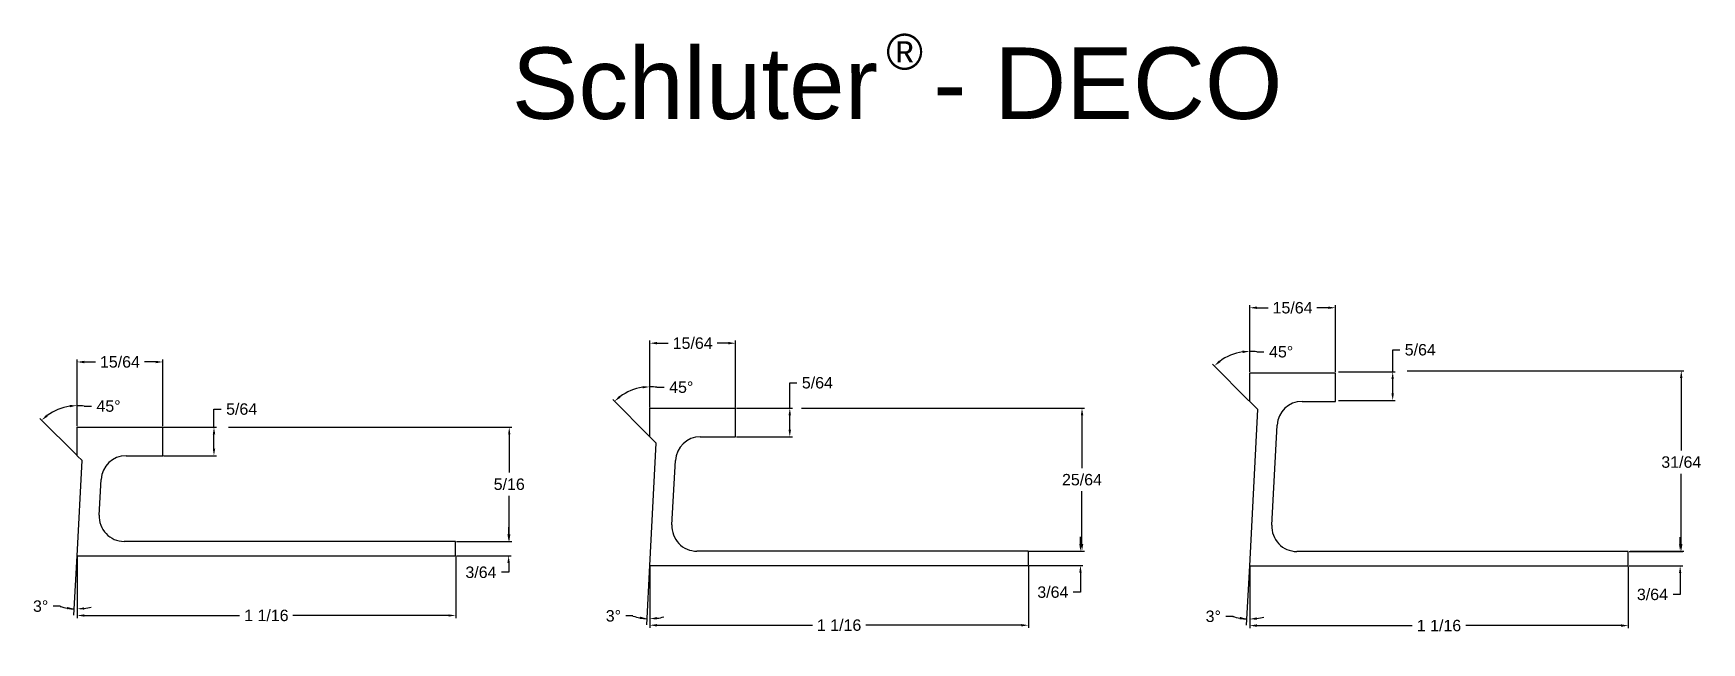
# Model space of a CAD drawing. Header units: millimetres. Extents: x 181 to 298, y 61 to 103.
import ezdxf

# ---------------------------------------------------------------- set-up
doc = ezdxf.new("R2010")
doc.units = ezdxf.units.MM
doc.linetypes.add('VONLAYER', pattern=[0])
for name, color, linetype in [('Bem', 3, 'Continuous'), ('Profil', 7, 'Continuous'), ('TEXT', 7, 'Continuous'), ('var4', 7, 'Continuous')]:
    doc.layers.add(name, color=color, linetype=linetype)
doc.styles.add('ARIAL', font='ARIAL.TTF')
doc.styles.add('STYLE1', font='ARIAL.TTF')
doc.dimstyles.get("Standard").update_dxf_attribs({"dimtxt": 0.18, "dimasz": 0.18, "dimexe": 0.18, "dimexo": 0.0625, "dimgap": 0.09, "dimtad": 0, "dimtih": 1, "dimtoh": 1, "dimdec": 4, "dimzin": 0, "dimdsep": 46, "dimtxsty": 'Standard', "dimcen": 0.09, "dimadec": 0, "dimazin": 0, "dimtfac": 1, "dimtdec": 4, "dimtofl": 0, "dimtmove": 0, "dimatfit": 3, "dimfxl": 1, "dimtolj": 1, "dimtzin": 0, "dimarcsym": 0})

# ---------------------------------------------------------------- blocks, each defined once
blk = doc.blocks.new('*D27')
at = {"layer": 'Bem', "color": 0, "lineweight": -2}
for p, q in [((224.12, 77.02), (224.12, 81.69)), ((224.62, 81.51), (225.41, 81.51)), ((229.62, 81.51), (228.83, 81.51)), ((230.12, 77.02), (230.12, 81.69))]:
    blk.add_line(p, q, dxfattribs=at)
at = {"layer": 'Bem', "color": 0}
for points in [[(224.62, 81.6), (224.62, 81.43), (224.12, 81.51)], [(229.62, 81.6), (229.62, 81.43), (230.12, 81.51)]]:
    blk.add_solid(points, dxfattribs=at)
at = {"layer": 'Defpoints', "color": 0}
for p in [(230.12, 81.51), (224.12, 76.96), (230.12, 76.96)]:
    blk.add_point(p, dxfattribs=at)
at = {"layer": 'Bem', "color": 7, "insert": (227.12, 81.51), "char_height": 0.8, "attachment_point": 5, "style": 'STYLE1'}
blk.add_mtext('\\A1;15/64', dxfattribs=at)
blk = doc.blocks.new('*D28')
at = {"layer": 'Bem', "color": 0, "lineweight": -2}
for p, q in [((233.92, 76.96), (233.92, 78.74)), ((233.92, 78.74), (234.42, 78.74)), ((230.18, 76.96), (234.1, 76.96)), ((233.92, 75.46), (233.92, 76.46)), ((230.18, 74.96), (234.1, 74.96))]:
    blk.add_line(p, q, dxfattribs=at)
at = {"layer": 'Bem', "color": 0}
for points in [[(233.83, 76.46), (234, 76.46), (233.92, 76.96)], [(233.83, 75.46), (234, 75.46), (233.92, 74.96)]]:
    blk.add_solid(points, dxfattribs=at)
at = {"layer": 'Defpoints', "color": 0}
for p in [(230.12, 76.96), (233.92, 76.96), (230.12, 74.96)]:
    blk.add_point(p, dxfattribs=at)
at = {"layer": 'Bem', "color": 7, "insert": (235.85, 78.74), "char_height": 0.8, "attachment_point": 5, "style": 'STYLE1'}
blk.add_mtext('\\A1;5/64', dxfattribs=at)
blk = doc.blocks.new('*D26')
at = {"layer": 'Bem', "color": 0, "lineweight": -2}
for p, q in [((234.73, 76.96), (254.55, 76.96)), ((254.37, 76.46), (254.37, 72.77)), ((254.37, 67.46), (254.37, 71.15)), ((250.68, 66.96), (254.55, 66.96))]:
    blk.add_line(p, q, dxfattribs=at)
at = {"layer": 'Bem', "color": 0}
for points in [[(254.29, 76.46), (254.46, 76.46), (254.37, 76.96)], [(254.29, 67.46), (254.46, 67.46), (254.37, 66.96)]]:
    blk.add_solid(points, dxfattribs=at)
at = {"layer": 'Defpoints', "color": 0}
for p in [(234.66, 76.96), (254.37, 76.96), (250.62, 66.96)]:
    blk.add_point(p, dxfattribs=at)
at = {"layer": 'Bem', "color": 7, "insert": (254.37, 71.96), "char_height": 0.8, "attachment_point": 5, "style": 'STYLE1'}
blk.add_mtext('\\A1;25/64', dxfattribs=at)
blk = doc.blocks.new('*D24')
at = {"layer": 'Bem', "color": 0, "lineweight": -2}
for p, q in [((224.12, 65.9), (224.12, 61.6)), ((250.62, 65.9), (250.62, 61.6)), ((224.62, 61.78), (235.5, 61.78)), ((250.12, 61.78), (239.24, 61.78))]:
    blk.add_line(p, q, dxfattribs=at)
at = {"layer": 'Bem', "color": 0}
for points in [[(224.62, 61.86), (224.62, 61.69), (224.12, 61.78)], [(250.12, 61.86), (250.12, 61.69), (250.62, 61.78)]]:
    blk.add_solid(points, dxfattribs=at)
at = {"layer": 'Defpoints', "color": 0}
for p in [(224.12, 65.96), (250.62, 65.96), (250.62, 61.78)]:
    blk.add_point(p, dxfattribs=at)
at = {"layer": 'Bem', "color": 7, "insert": (237.37, 61.78), "char_height": 0.8, "attachment_point": 5, "style": 'STYLE1'}
blk.add_mtext('\\A1;1 1/16', dxfattribs=at)
blk = doc.blocks.new('*D0')
at = {"layer": 'Bem', "color": 0, "lineweight": -2}
for p, q in [((224.12, 77.02), (224.12, 78.64)), ((224.62, 78.43), (225.12, 78.43)), ((224.08, 75.01), (221.52, 77.57))]:
    blk.add_line(p, q, dxfattribs=at)
for start, end in [(98.184, 126.816), (81.816, 90)]:
    blk.add_arc((224.12, 74.96), 3.5, start, end, dxfattribs=at)
at = {"layer": 'Bem', "color": 0}
for points in [[(223.62, 78.51), (223.63, 78.35), (224.12, 78.46)], [(222.07, 77.7), (221.97, 77.83), (221.64, 77.44)]]:
    blk.add_solid(points, dxfattribs=at)
at = {"layer": 'Defpoints', "color": 0}
for p in [(222.37, 77.99), (224.12, 76.96), (224.12, 74.96), (224.12, 74.96), (224.57, 74.51)]:
    blk.add_point(p, dxfattribs=at)
at = {"layer": 'Bem', "color": 7, "insert": (226.32, 78.43), "char_height": 0.8, "attachment_point": 5, "style": 'STYLE1'}
blk.add_mtext('\\A1;45°', dxfattribs=at)
blk = doc.blocks.new('*D1')
at = {"layer": 'Bem', "color": 0, "lineweight": -2}
for p, q in [((222.94, 62.43), (222.44, 62.43)), ((224.12, 62.9), (224.12, 62.05))]:
    blk.add_line(p, q, dxfattribs=at)
for start, end in [(251.5778, 267), (251.6128, 259.3064), (277.6936, 285.3872)]:
    blk.add_arc((224.12, 65.96), 3.73, start, end, dxfattribs=at)
at = {"layer": 'Bem', "color": 0}
for points in [[(223.44, 62.38), (223.42, 62.22), (223.92, 62.24)], [(224.62, 62.18), (224.61, 62.35), (224.12, 62.23)]]:
    blk.add_solid(points, dxfattribs=at)
at = {"layer": 'Defpoints', "color": 0}
for p in [(224.12, 65.96), (224.12, 65.96), (224.05, 62.23), (224.12, 62.97), (223.9, 61.8)]:
    blk.add_point(p, dxfattribs=at)
at = {"layer": 'Bem', "color": 7, "insert": (221.57, 62.43), "char_height": 0.8, "attachment_point": 5, "style": 'STYLE1'}
blk.add_mtext('\\A1;3°', dxfattribs=at)
blk = doc.blocks.new('*D29')
at = {"layer": 'Bem', "color": 0, "lineweight": -2}
for p, q in [((254.26, 67.46), (254.26, 67.96)), ((250.68, 66.96), (254.44, 66.96)), ((250.68, 65.96), (254.44, 65.96)), ((254.26, 65.46), (254.26, 64.09)), ((254.26, 64.09), (253.76, 64.09))]:
    blk.add_line(p, q, dxfattribs=at)
at = {"layer": 'Bem', "color": 0}
for points in [[(254.18, 67.46), (254.35, 67.46), (254.26, 66.96)], [(254.18, 65.46), (254.35, 65.46), (254.26, 65.96)]]:
    blk.add_solid(points, dxfattribs=at)
at = {"layer": 'Defpoints', "color": 0}
for p in [(250.62, 66.96), (250.62, 65.96), (254.26, 65.96)]:
    blk.add_point(p, dxfattribs=at)
at = {"layer": 'Bem', "color": 7, "insert": (252.33, 64.09), "char_height": 0.8, "attachment_point": 5, "style": 'STYLE1'}
blk.add_mtext('\\A1;3/64', dxfattribs=at)
blk = doc.blocks.new('*D31')
at = {"layer": 'Bem', "color": 0, "lineweight": -2}
for p, q in [((266.11, 79.5), (266.11, 84.17)), ((272.11, 79.5), (272.11, 84.17)), ((266.61, 83.99), (267.4, 83.99)), ((271.61, 83.99), (270.82, 83.99))]:
    blk.add_line(p, q, dxfattribs=at)
at = {"layer": 'Bem', "color": 0}
for points in [[(266.61, 84.08), (266.61, 83.91), (266.11, 83.99)], [(271.61, 84.08), (271.61, 83.91), (272.11, 83.99)]]:
    blk.add_solid(points, dxfattribs=at)
at = {"layer": 'Defpoints', "color": 0}
for p in [(272.11, 83.99), (266.11, 79.44), (272.11, 79.44)]:
    blk.add_point(p, dxfattribs=at)
at = {"layer": 'Bem', "color": 7, "insert": (269.11, 83.99), "char_height": 0.8, "attachment_point": 5, "style": 'STYLE1'}
blk.add_mtext('\\A1;15/64', dxfattribs=at)
blk = doc.blocks.new('*D30')
at = {"layer": 'Bem', "color": 0, "lineweight": -2}
for p, q in [((277.12, 79.58), (296.5, 79.58)), ((296.32, 79.08), (296.32, 74)), ((296.32, 67.47), (296.32, 72.38)), ((292.74, 66.97), (296.5, 66.97))]:
    blk.add_line(p, q, dxfattribs=at)
at = {"layer": 'Bem', "color": 0}
for points in [[(296.23, 79.08), (296.4, 79.08), (296.32, 79.58)], [(296.23, 67.47), (296.4, 67.47), (296.32, 66.97)]]:
    blk.add_solid(points, dxfattribs=at)
at = {"layer": 'Defpoints', "color": 0}
for p in [(277.06, 79.58), (296.32, 79.58), (292.68, 66.97)]:
    blk.add_point(p, dxfattribs=at)
at = {"layer": 'Bem', "color": 7, "insert": (296.32, 73.19), "char_height": 0.8, "attachment_point": 5, "style": 'STYLE1'}
blk.add_mtext('\\A1;31/64', dxfattribs=at)
blk = doc.blocks.new('*D25')
at = {"layer": 'Bem', "color": 0, "lineweight": -2}
for p, q in [((266.11, 65.88), (266.11, 61.57)), ((292.61, 65.88), (292.61, 61.57)), ((266.61, 61.75), (277.49, 61.75)), ((292.11, 61.75), (281.23, 61.75))]:
    blk.add_line(p, q, dxfattribs=at)
at = {"layer": 'Bem', "color": 0}
for points in [[(266.61, 61.84), (266.61, 61.67), (266.11, 61.75)], [(292.11, 61.84), (292.11, 61.67), (292.61, 61.75)]]:
    blk.add_solid(points, dxfattribs=at)
at = {"layer": 'Defpoints', "color": 0}
for p in [(266.11, 65.94), (292.61, 65.94), (292.61, 61.75)]:
    blk.add_point(p, dxfattribs=at)
at = {"layer": 'Bem', "color": 7, "insert": (279.36, 61.75), "char_height": 0.8, "attachment_point": 5, "style": 'STYLE1'}
blk.add_mtext('\\A1;1 1/16', dxfattribs=at)
blk = doc.blocks.new('*D4')
at = {"layer": 'Bem', "color": 0, "lineweight": -2}
for p, q in [((266.11, 79.5), (266.11, 81.12)), ((266.61, 80.91), (267.11, 80.91)), ((266.06, 77.48), (263.5, 80.04))]:
    blk.add_line(p, q, dxfattribs=at)
for start, end in [(98.184, 126.816), (81.816, 90)]:
    blk.add_arc((266.11, 77.44), 3.5, start, end, dxfattribs=at)
at = {"layer": 'Bem', "color": 0}
for points in [[(265.6, 80.99), (265.62, 80.82), (266.11, 80.94)], [(264.06, 80.18), (263.96, 80.31), (263.63, 79.92)]]:
    blk.add_solid(points, dxfattribs=at)
at = {"layer": 'Defpoints', "color": 0}
for p in [(264.36, 80.47), (266.11, 79.44), (266.11, 77.44), (266.11, 77.44), (266.68, 76.87)]:
    blk.add_point(p, dxfattribs=at)
at = {"layer": 'Bem', "color": 7, "insert": (268.31, 80.91), "char_height": 0.8, "attachment_point": 5, "style": 'STYLE1'}
blk.add_mtext('\\A1;45°', dxfattribs=at)
blk = doc.blocks.new('*D5')
at = {"layer": 'Bem', "color": 0, "lineweight": -2}
for p, q in [((264.93, 62.4), (264.43, 62.4)), ((266.11, 62.88), (266.11, 62.03))]:
    blk.add_line(p, q, dxfattribs=at)
for start, end in [(251.5778, 267), (251.6128, 259.3064), (277.6936, 285.3872)]:
    blk.add_arc((266.11, 65.94), 3.73, start, end, dxfattribs=at)
at = {"layer": 'Bem', "color": 0}
for points in [[(265.43, 62.36), (265.41, 62.19), (265.91, 62.22)], [(266.61, 62.16), (266.6, 62.33), (266.11, 62.21)]]:
    blk.add_solid(points, dxfattribs=at)
at = {"layer": 'Defpoints', "color": 0}
for p in [(266.11, 65.94), (266.11, 65.94), (266.04, 62.21), (266.11, 62.94), (265.89, 61.78)]:
    blk.add_point(p, dxfattribs=at)
at = {"layer": 'Bem', "color": 7, "insert": (263.56, 62.4), "char_height": 0.8, "attachment_point": 5, "style": 'STYLE1'}
blk.add_mtext('\\A1;3°', dxfattribs=at)
blk = doc.blocks.new('*D33')
at = {"layer": 'Bem', "color": 0, "lineweight": -2}
for p, q in [((296.24, 67.44), (296.24, 67.94)), ((292.67, 66.94), (296.42, 66.94)), ((292.67, 65.94), (296.42, 65.94)), ((296.24, 65.44), (296.24, 63.93)), ((296.24, 63.93), (295.74, 63.93))]:
    blk.add_line(p, q, dxfattribs=at)
at = {"layer": 'Bem', "color": 0}
for points in [[(296.16, 67.44), (296.32, 67.44), (296.24, 66.94)], [(296.16, 65.44), (296.32, 65.44), (296.24, 65.94)]]:
    blk.add_solid(points, dxfattribs=at)
at = {"layer": 'Defpoints', "color": 0}
for p in [(292.61, 66.94), (292.61, 65.94), (296.24, 65.94)]:
    blk.add_point(p, dxfattribs=at)
at = {"layer": 'Bem', "color": 7, "insert": (294.3, 63.93), "char_height": 0.8, "attachment_point": 5, "style": 'STYLE1'}
blk.add_mtext('\\A1;3/64', dxfattribs=at)
blk = doc.blocks.new('*D17')
at = {"layer": 'Bem', "color": 0, "lineweight": -2}
for p, q in [((184.03, 75.7), (184.03, 80.38)), ((184.53, 80.2), (185.32, 80.2)), ((189.53, 80.2), (188.74, 80.2)), ((190.03, 75.7), (190.03, 80.38))]:
    blk.add_line(p, q, dxfattribs=at)
at = {"layer": 'Bem', "color": 0}
for points in [[(184.53, 80.28), (184.53, 80.11), (184.03, 80.2)], [(189.53, 80.28), (189.53, 80.11), (190.03, 80.2)]]:
    blk.add_solid(points, dxfattribs=at)
at = {"layer": 'Defpoints', "color": 0}
for p in [(190.03, 80.2), (184.03, 75.64), (190.03, 75.64)]:
    blk.add_point(p, dxfattribs=at)
at = {"layer": 'Bem', "color": 7, "insert": (187.03, 80.2), "char_height": 0.8, "attachment_point": 5, "style": 'STYLE1'}
blk.add_mtext('\\A1;15/64', dxfattribs=at)
blk = doc.blocks.new('*D23')
at = {"layer": 'Bem', "color": 0, "lineweight": -2}
for p, q in [((193.61, 75.64), (193.61, 76.9)), ((193.61, 76.9), (194.11, 76.9)), ((190.09, 75.64), (193.79, 75.64)), ((193.61, 74.14), (193.61, 75.14)), ((190.09, 73.64), (193.79, 73.64))]:
    blk.add_line(p, q, dxfattribs=at)
at = {"layer": 'Bem', "color": 0}
for points in [[(193.53, 75.14), (193.7, 75.14), (193.61, 75.64)], [(193.53, 74.14), (193.7, 74.14), (193.61, 73.64)]]:
    blk.add_solid(points, dxfattribs=at)
at = {"layer": 'Defpoints', "color": 0}
for p in [(190.03, 75.64), (193.61, 75.64), (190.03, 73.64)]:
    blk.add_point(p, dxfattribs=at)
at = {"layer": 'Bem', "color": 7, "insert": (195.55, 76.9), "char_height": 0.8, "attachment_point": 5, "style": 'STYLE1'}
blk.add_mtext('\\A1;5/64', dxfattribs=at)
blk = doc.blocks.new('*D22')
at = {"layer": 'Bem', "color": 0, "lineweight": -2}
for p, q in [((194.63, 75.64), (214.46, 75.64)), ((214.28, 75.14), (214.28, 72.46)), ((214.28, 68.14), (214.28, 70.83)), ((210.59, 67.64), (214.46, 67.64))]:
    blk.add_line(p, q, dxfattribs=at)
at = {"layer": 'Bem', "color": 0}
for points in [[(214.2, 75.14), (214.36, 75.14), (214.28, 75.64)], [(214.2, 68.14), (214.36, 68.14), (214.28, 67.64)]]:
    blk.add_solid(points, dxfattribs=at)
at = {"layer": 'Defpoints', "color": 0}
for p in [(194.57, 75.64), (214.28, 75.64), (210.53, 67.64)]:
    blk.add_point(p, dxfattribs=at)
at = {"layer": 'Bem', "color": 7, "insert": (214.28, 71.64), "char_height": 0.8, "attachment_point": 5, "style": 'STYLE1'}
blk.add_mtext('\\A1;5/16', dxfattribs=at)
blk = doc.blocks.new('*D20')
at = {"layer": 'Bem', "color": 0, "lineweight": -2}
for p, q in [((184.03, 66.58), (184.03, 62.28)), ((210.53, 66.58), (210.53, 62.28)), ((184.53, 62.46), (195.41, 62.46)), ((210.03, 62.46), (199.14, 62.46))]:
    blk.add_line(p, q, dxfattribs=at)
at = {"layer": 'Bem', "color": 0}
for points in [[(184.53, 62.54), (184.53, 62.38), (184.03, 62.46)], [(210.03, 62.54), (210.03, 62.38), (210.53, 62.46)]]:
    blk.add_solid(points, dxfattribs=at)
at = {"layer": 'Defpoints', "color": 0}
for p in [(184.03, 66.64), (210.53, 66.64), (210.53, 62.46)]:
    blk.add_point(p, dxfattribs=at)
at = {"layer": 'Bem', "color": 7, "insert": (197.28, 62.46), "char_height": 0.8, "attachment_point": 5, "style": 'STYLE1'}
blk.add_mtext('\\A1;1 1/16', dxfattribs=at)
blk = doc.blocks.new('*D18')
at = {"layer": 'Bem', "color": 0, "lineweight": -2}
for p, q in [((184.03, 75.7), (184.03, 77.33)), ((184.53, 77.11), (185.03, 77.11)), ((183.98, 73.69), (181.42, 76.25))]:
    blk.add_line(p, q, dxfattribs=at)
for start, end in [(98.184, 126.816), (81.816, 90)]:
    blk.add_arc((184.03, 73.64), 3.5, start, end, dxfattribs=at)
at = {"layer": 'Bem', "color": 0}
for points in [[(183.52, 77.19), (183.53, 77.03), (184.03, 77.15)], [(181.98, 76.38), (181.87, 76.51), (181.55, 76.12)]]:
    blk.add_solid(points, dxfattribs=at)
at = {"layer": 'Defpoints', "color": 0}
for p in [(182.27, 76.68), (184.03, 75.64), (184.03, 73.64), (184.03, 73.64), (184.37, 73.29)]:
    blk.add_point(p, dxfattribs=at)
at = {"layer": 'Bem', "color": 7, "insert": (186.23, 77.11), "char_height": 0.8, "attachment_point": 5, "style": 'STYLE1'}
blk.add_mtext('\\A1;45°', dxfattribs=at)
blk = doc.blocks.new('*D19')
at = {"layer": 'Bem', "color": 0, "lineweight": -2}
for p, q in [((182.85, 63.11), (182.35, 63.11)), ((184.03, 63.59), (184.03, 62.74))]:
    blk.add_line(p, q, dxfattribs=at)
for start, end in [(251.5778, 267), (251.6128, 259.3064), (277.6936, 285.3872)]:
    blk.add_arc((184.03, 66.64), 3.73, start, end, dxfattribs=at)
at = {"layer": 'Bem', "color": 0}
for points in [[(183.34, 63.06), (183.32, 62.9), (183.83, 62.92)], [(184.53, 62.87), (184.52, 63.03), (184.03, 62.92)]]:
    blk.add_solid(points, dxfattribs=at)
at = {"layer": 'Defpoints', "color": 0}
for p in [(184.03, 66.64), (184.03, 66.64), (184.03, 63.65), (183.81, 62.48), (183.96, 62.92)]:
    blk.add_point(p, dxfattribs=at)
at = {"layer": 'Bem', "color": 7, "insert": (181.48, 63.11), "char_height": 0.8, "attachment_point": 5, "style": 'STYLE1'}
blk.add_mtext('\\A1;3°', dxfattribs=at)
blk = doc.blocks.new('*D21')
at = {"layer": 'Bem', "color": 0, "lineweight": -2}
for p, q in [((214.24, 68.14), (214.24, 68.64)), ((210.59, 67.64), (214.42, 67.64)), ((210.59, 66.64), (214.42, 66.64)), ((214.24, 65.48), (213.74, 65.48)), ((214.24, 66.14), (214.24, 65.48))]:
    blk.add_line(p, q, dxfattribs=at)
at = {"layer": 'Bem', "color": 0}
for points in [[(214.15, 68.14), (214.32, 68.14), (214.24, 67.64)], [(214.15, 66.14), (214.32, 66.14), (214.24, 66.64)]]:
    blk.add_solid(points, dxfattribs=at)
at = {"layer": 'Defpoints', "color": 0}
for p in [(210.53, 67.64), (210.53, 66.64), (214.24, 66.64)]:
    blk.add_point(p, dxfattribs=at)
at = {"layer": 'Bem', "color": 7, "insert": (212.3, 65.48), "char_height": 0.8, "attachment_point": 5, "style": 'STYLE1'}
blk.add_mtext('\\A1;3/64', dxfattribs=at)
blk = doc.blocks.new('*D32')
at = {"layer": 'Bem', "color": 0, "lineweight": -2}
for p, q in [((276.12, 79.5), (276.12, 81.05)), ((276.12, 81.05), (276.62, 81.05)), ((272.32, 79.5), (276.3, 79.5)), ((276.12, 78), (276.12, 79)), ((272.32, 77.5), (276.3, 77.5))]:
    blk.add_line(p, q, dxfattribs=at)
at = {"layer": 'Bem', "color": 0}
for points in [[(276.03, 79), (276.2, 79), (276.12, 79.5)], [(276.03, 78), (276.2, 78), (276.12, 77.5)]]:
    blk.add_solid(points, dxfattribs=at)
at = {"layer": 'Defpoints', "color": 0}
for p in [(272.25, 79.5), (276.12, 79.5), (272.25, 77.5)]:
    blk.add_point(p, dxfattribs=at)
at = {"layer": 'Bem', "color": 7, "insert": (278.05, 81.05), "char_height": 0.8, "attachment_point": 5, "style": 'STYLE1'}
blk.add_mtext('\\A1;5/64', dxfattribs=at)

msp = doc.modelspace()

# ---------------------------------------------------------------- linework, layer by layer
at = {"layer": 'Bem'}
for p, q in [((183.8082, 62.47915), (184.02639, 66.64238)), ((184.02639, 66.64238), (184.02639, 63.64869)), ((223.90162, 61.79758), (224.1198, 65.96081)), ((224.1198, 65.96081), (224.1198, 62.96712)), ((265.89091, 61.77518), (266.10909, 65.93841)), ((266.10909, 65.93841), (266.10909, 62.94472))]:
    msp.add_line(p, q, dxfattribs=at)
at = {"layer": 'Profil'}
for p, q in [((266.10909, 79.43841), (272.10909, 79.43841)), ((266.10909, 77.43841), (266.10909, 79.43841)), ((272.10909, 77.43841), (272.10909, 79.43841)), ((266.10909, 77.43841), (266.68177, 76.86573)), ((269.77439, 77.43841), (272.10909, 77.43841)), ((224.1198, 76.96081), (230.1198, 76.96081)), ((224.1198, 74.96081), (224.1198, 76.96081)), ((230.1198, 74.96081), (230.1198, 76.96081)), ((266.10909, 65.93841), (266.68177, 76.86573)), ((184.02639, 75.64238), (190.02639, 75.64238)), ((184.02639, 73.64238), (184.02639, 75.64238)), ((190.02639, 73.64238), (190.02639, 75.64238)), ((224.1198, 74.96081), (224.56799, 74.51263)), ((227.65408, 74.96081), (230.1198, 74.96081)), ((267.65994, 68.78), (268.02679, 75.78)), ((184.02639, 73.64238), (184.37498, 73.2938)), ((187.45585, 73.64238), (190.02639, 73.64238)), ((224.1198, 65.96081), (224.56799, 74.51263)), ((184.02639, 66.64238), (184.37498, 73.2938)), ((225.67065, 68.8024), (225.90648, 73.3024)), ((185.57723, 69.48397), (185.70825, 71.98397)), ((184.02639, 66.64238), (210.52639, 66.64238)), ((210.52639, 67.64238), (187.32483, 67.64238)), ((210.52639, 66.64238), (210.52639, 67.64238)), ((250.6198, 66.96081), (227.41825, 66.96081)), ((250.6198, 65.96081), (250.6198, 66.96081)), ((292.60909, 66.93841), (269.40754, 66.93841)), ((292.60909, 65.93841), (292.60909, 66.93841)), ((224.1198, 65.96081), (250.6198, 65.96081)), ((266.10909, 65.93841), (292.60909, 65.93841))]:
    msp.add_line(p, q, dxfattribs=at)
for centre, start, end in [((269.77439, 75.68841), 90, 177), ((227.65408, 73.21081), 90, 177), ((187.45585, 71.89238), 90, 177), ((187.32483, 69.39238), 177, 270), ((227.41825, 68.71081), 177, 270), ((269.40754, 68.68841), 177, 270)]:
    msp.add_arc(centre, 1.75, start, end, dxfattribs=at)

# ---------------------------------------------------------------- texts
at = {"layer": 'TEXT', "color": 7, "linetype": 'Continuous', "style": 'STYLE1'}
msp.add_text('®', height=2.5, dxfattribs=at).set_placement((240.66822, 100.65291))
at = {"layer": 'var4', "linetype": 'VONLAYER', "style": 'ARIAL'}
msp.add_text('Schluter  - DECO', height=5, dxfattribs=at).set_placement((214.45984, 97.20338))

# ---------------------------------------------------------------- dimensions: what is measured, and where the dimension line sits
at = {"layer": 'Bem'}
for base, p1, p2, text, picture, middle in [((272.10909, 83.99227), (266.10909, 79.43841), (272.10909, 79.43841), '15/64', '*D31', (269.10909, 83.99227)), ((230.1198, 81.51467), (224.1198, 76.96081), (230.1198, 76.96081), '15/64', '*D27', (227.1198, 81.51467)), ((190.02639, 80.19624), (184.02639, 75.64238), (190.02639, 75.64238), '15/64', '*D17', (187.02639, 80.19624)), ((210.52639, 62.45841), (184.02639, 66.64238), (210.52639, 66.64238), '1 1/16', '*D20', (197.27639, 62.45841)), ((250.6198, 61.77683), (224.1198, 65.96081), (250.6198, 65.96081), '1 1/16', '*D24', (237.3698, 61.77683)), ((292.60909, 61.75443), (266.10909, 65.93841), (292.60909, 65.93841), '1 1/16', '*D25', (279.35909, 61.75443))]:
    dim = msp.add_linear_dim(base=base, p1=p1, p2=p2, text=text, dimstyle='Standard', override={"dimscale": 0, "dimtxt": 0.8, "dimasz": 0.5, "dimgap": 0.4, "dimtxsty": 'STYLE1', "dimclrt": 7}, dxfattribs=at)
    dim.commit()
    dim.dimension.update_dxf_attribs({"geometry": picture, "text_midpoint": middle})
for base, line1, line2, override, picture, middle in [((264.35736, 80.4725), ((266.10909, 77.43841), (266.10909, 79.43841)), ((266.10909, 77.43841), (266.68177, 76.86573)), {"dimtxt": 0.8, "dimasz": 0.5, "dimgap": 0.4, "dimtxsty": 'STYLE1', "dimclrt": 7}, '*D4', (268.30864, 80.9062)), ((222.36807, 77.9949), ((224.1198, 74.96081), (224.1198, 76.96081)), ((224.1198, 74.96081), (224.56799, 74.51263)), {"dimtxt": 0.8, "dimasz": 0.5, "dimgap": 0.4, "dimtxsty": 'STYLE1', "dimclrt": 7}, '*D0', (226.31935, 78.4286)), ((182.27465, 76.67648), ((184.02639, 73.64238), (184.02639, 75.64238)), ((184.02639, 73.64238), (184.37498, 73.2938)), {"dimscale": 0, "dimtxt": 0.8, "dimasz": 0.5, "dimgap": 0.4, "dimtxsty": 'STYLE1', "dimclrt": 7}, '*D18', (186.22593, 77.11017)), ((183.96135, 62.91656), ((183.8082, 62.47915), (184.02639, 66.64238)), ((184.02639, 66.64238), (184.02639, 63.64869)), {"dimscale": 0, "dimtxt": 0.8, "dimasz": 0.5, "dimgap": 0.4, "dimtxsty": 'STYLE1', "dimclrt": 7}, '*D19', (181.47512, 63.10695)), ((224.05477, 62.23498), ((223.90162, 61.79758), (224.1198, 65.96081)), ((224.1198, 65.96081), (224.1198, 62.96712)), {"dimtxt": 0.8, "dimasz": 0.5, "dimgap": 0.4, "dimtxsty": 'STYLE1', "dimclrt": 7}, '*D1', (221.56853, 62.42538)), ((266.04406, 62.21258), ((265.89091, 61.77518), (266.10909, 65.93841)), ((266.10909, 65.93841), (266.10909, 62.94472)), {"dimtxt": 0.8, "dimasz": 0.5, "dimgap": 0.4, "dimtxsty": 'STYLE1', "dimclrt": 7}, '*D5', (263.55782, 62.40298))]:
    dim = msp.add_angular_dim_2l(base=base, line1=line1, line2=line2, dimstyle='Standard', override=override, dxfattribs=at)
    dim.commit()
    dim.dimension.update_dxf_attribs({"geometry": picture, "text_midpoint": middle})
for base, p1, p2, text, picture, middle in [((276.11749, 79.50124), (272.25438, 77.50124), (272.25438, 79.50124), '5/64', '*D32', (278.05487, 81.04519)), ((296.31792, 79.58078), (292.67642, 66.96733), (277.05553, 79.58078), '31/64', '*D30', (296.31792, 73.19092)), ((233.91593, 76.96081), (230.1198, 74.96081), (230.1198, 76.96081), '5/64', '*D28', (235.85331, 78.73611)), ((193.61217, 75.64238), (190.02639, 73.64238), (190.02639, 75.64238), '5/64', '*D23', (195.54955, 76.90036)), ((214.23549, 66.64238), (210.52639, 67.64238), (210.52639, 66.64238), '3/64', '*D21', (212.29839, 65.48354)), ((254.26327, 65.96081), (250.6198, 66.96081), (250.6198, 65.96081), '3/64', '*D29', (252.32616, 64.08505)), ((296.24051, 65.93841), (292.60909, 66.93841), (292.60909, 65.93841), '3/64', '*D33', (294.3034, 63.93035))]:
    dim = msp.add_linear_dim(base=base, p1=p1, p2=p2, angle=90, text=text, dimstyle='Standard', override={"dimscale": 0, "dimtxt": 0.8, "dimasz": 0.5, "dimgap": 0.4, "dimtxsty": 'STYLE1', "dimclrt": 7}, dxfattribs=at)
    dim.commit()
    dim.dimension.update_dxf_attribs({"geometry": picture, "text_midpoint": middle, "dimtype": 160})
for base, p1, p2, text, picture, middle in [((254.37453, 76.96081), (250.6198, 66.96081), (234.66474, 76.96081), '25/64', '*D26', (254.37453, 71.96081)), ((214.28111, 75.64238), (210.52639, 67.64238), (194.57132, 75.64238), '5/16', '*D22', (214.28111, 71.64238))]:
    dim = msp.add_linear_dim(base=base, p1=p1, p2=p2, angle=90, text=text, dimstyle='Standard', override={"dimscale": 0, "dimtxt": 0.8, "dimasz": 0.5, "dimgap": 0.4, "dimtxsty": 'STYLE1', "dimclrt": 7}, dxfattribs=at)
    dim.commit()
    dim.dimension.update_dxf_attribs({"geometry": picture, "text_midpoint": middle})

doc.saveas('drawing.dxf')
